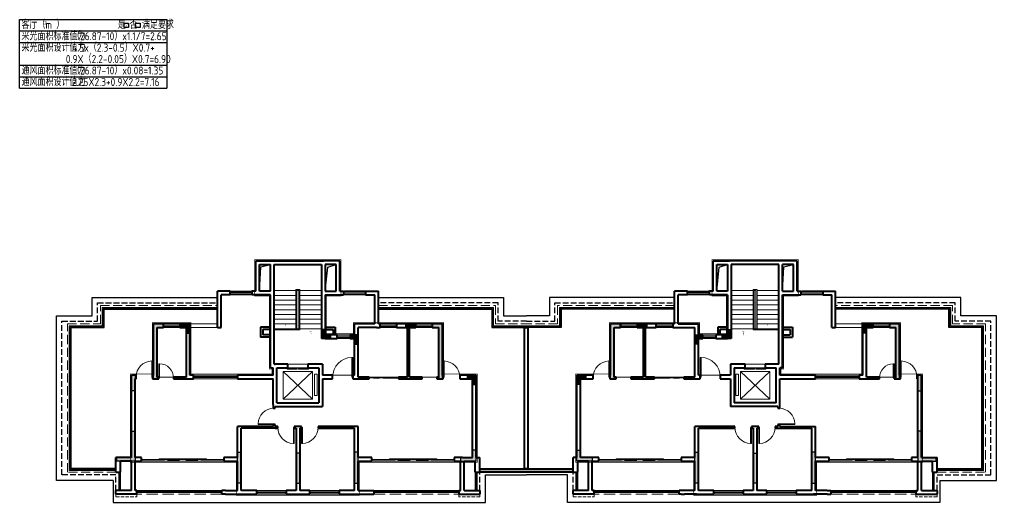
# Model space of a CAD drawing. Extents: x -518115 to 790560, y -210384 to 1628073.
# Drawn here: x 437349 to 458718, y 268045 to 278597 of the extents above; entities that cross this region are included whole.
import ezdxf

# ---------------------------------------------------------------- set-up
doc = ezdxf.new("R2010")
doc.units = 0
doc.header["$LTSCALE"] = 1000
doc.header["$MEASUREMENT"] = 0
doc.linetypes.add('#P_--_20B1_001_t3$0$DASH', pattern=[0.35, 0.25, -0.1])
doc.linetypes.add('DASH', pattern=[0.35, 0.25, -0.1])
for name, color, linetype in [('3-栏杆1', 135, 'Continuous'), ('AD-INDX', 43, 'Continuous'), ('COLU', 7, 'Continuous'), ('DIM_SYMB', 3, 'Continuous'), ('PUB_TEXT', 4, 'Continuous'), ('ROOF', 183, 'Continuous'), ('S-砼墙填充', 251, 'Continuous'), ('看线', 251, 'Continuous'), ('铝合金', 144, 'Continuous')]:
    doc.layers.add(name, color=color, linetype=linetype)
for name, color, linetype, lineweight in [('3.5方案汇报，与郭总、侯月琴确定户型_t8$0$STAIR', 2, 'Continuous', 18), ('STAIR', 2, 'Continuous', 18), ('WALL', 9, 'Continuous', 40), ('WINDOW', 144, 'Continuous', 15), ('平面-栏杆', 135, 'Continuous', 15), ('平面-看线', 45, 'Continuous', 15)]:
    doc.layers.add(name, color=color, linetype=linetype, lineweight=lineweight)
doc.layers.add('不打印-标记', color=10, linetype='Continuous', lineweight=9, plot=False)
doc.styles.add('_TCH_DIM', font='SIMPLEX.shx', dxfattribs={"width": 0.7, "bigfont": 'GBCBIG.shx'})
doc.styles.get("Standard").update_dxf_attribs({"font": 'gbenor.shx', "bigfont": 'gbcbig.shx'})

# ---------------------------------------------------------------- blocks, each defined once
blk = doc.blocks.new('GDGDGRD')
at = {"layer": 'S-砼墙填充'}
h = blk.add_hatch(color=256, dxfattribs=at)
h.dxf.hatch_style = 1
h.paths.add_polyline_path([(425767, 295815), (425767, 295615), (425417, 295615), (425417, 292815), (425217, 292815), (425217, 295815)])
h = blk.add_hatch(color=256, dxfattribs=at)
h.dxf.hatch_style = 1
h.paths.add_polyline_path([(426667, 295815), (426667, 295615), (427017, 295615), (427017, 295315), (427217, 295315), (427217, 295815)])
h = blk.add_hatch(color=256, dxfattribs=at)
h.dxf.hatch_style = 1
h.paths.add_polyline_path([(434917, 295016), (434917, 295216), (434617, 295216), (434617, 295516), (434417, 295516), (434417, 295016)])
h = blk.add_hatch(color=256, dxfattribs=at)
h.dxf.hatch_style = 1
h.paths.add_polyline_path([(439017, 295815), (439097, 295815), (439566, 295815), (439566, 295615), (439017, 295615)])
h = blk.add_hatch(color=256, dxfattribs=at)
h.dxf.hatch_style = 1
h.paths.add_polyline_path([(440467, 295815), (440467, 295615), (440817, 295615), (440817, 292815), (441017, 292815), (441017, 295815)])
h = blk.add_hatch(color=256, dxfattribs=at)
h.dxf.hatch_style = 1
h.paths.add_polyline_path([(435967, 295216), (435967, 295016), (436217, 295016), (436217, 294716), (436417, 294716), (436417, 295216)])
h = blk.add_hatch(color=256, dxfattribs=at)
h.dxf.hatch_style = 1
h.paths.add_polyline_path([(424217, 293015), (424217, 292815), (424217, 292165), (424017, 292165), (424017, 293015)])
h = blk.add_hatch(color=256, dxfattribs=at)
h.dxf.hatch_style = 1
h.paths.add_polyline_path([(442367, 293015), (442367, 292815), (442667, 292815), (442667, 292515), (442867, 292515), (442867, 293015)])
h = blk.add_hatch(color=256, dxfattribs=at)
h.dxf.hatch_style = 1
h.paths.add_polyline_path([(423217, 288315), (423217, 288515), (424017, 288515), (424017, 289965), (424217, 289965), (424217, 288315)])
h = blk.add_hatch(color=256, dxfattribs=at)
h.dxf.hatch_style = 1
h.paths.add_polyline_path([(429817, 288315), (429817, 288565), (429817, 288765), (429817, 288515), (429817, 288815), (430017, 288815), (430017, 287115), (429817, 287115)])
h = blk.add_hatch(color=256, dxfattribs=at)
h.dxf.hatch_style = 1
h.paths.add_polyline_path([(433017, 287315), (433017, 287115), (433217, 287115), (433217, 288765), (433017, 288765), (433017, 288765), (433017, 287115)])
h = blk.add_hatch(color=256, dxfattribs=at)
h.dxf.hatch_style = 1
h.paths.add_polyline_path([(436417, 288315), (436417, 288565), (436417, 288765), (436417, 288515), (436417, 288815), (436217, 288815), (436217, 287115), (436417, 287115)])
h = blk.add_hatch(color=256, dxfattribs=at)
h.dxf.hatch_style = 1
h.paths.add_polyline_path([(442867, 288915), (442667, 288915), (442667, 288515), (442017, 288515), (442017, 288315), (442867, 288315)])
at = {"layer": 'COLU', "color": 6}
for points in [[(425767, 295815), (425767, 295615), (425417, 295615), (425417, 292815), (425217, 292815), (425217, 295815)], [(426667, 295815), (426667, 295615), (427017, 295615), (427017, 295315), (427217, 295315), (427217, 295815)], [(434917, 295016), (434917, 295216), (434617, 295216), (434617, 295516), (434417, 295516), (434417, 295016)], [(439017, 295815), (439097, 295815), (439097, 295815), (439566, 295815), (439566, 295615), (439017, 295615)], [(440467, 295815), (440467, 295615), (440817, 295615), (440817, 292815), (441017, 292815), (441017, 295815)], [(435967, 295216), (435967, 295016), (436217, 295016), (436217, 294716), (436417, 294716), (436417, 295216)], [(424217, 293015), (424217, 292815), (424217, 292815), (424217, 292165), (424017, 292165), (424017, 293015)], [(442367, 293015), (442367, 292815), (442667, 292815), (442667, 292515), (442867, 292515), (442867, 293015)], [(423217, 288315), (423217, 288515), (424017, 288515), (424017, 289965), (424217, 289965), (424217, 288315)], [(429817, 288315), (429817, 288565), (429817, 288765), (429817, 288515), (429817, 288815), (430017, 288815), (430017, 287115), (429817, 287115), (429817, 288315)], [(433017, 287315), (433017, 287115), (433217, 287115), (433217, 288765), (433017, 288765), (433017, 288765), (433017, 288765), (433017, 287115)], [(436417, 288315), (436417, 288565), (436417, 288765), (436417, 288515), (436417, 288815), (436217, 288815), (436217, 287115), (436417, 287115), (436417, 288315)], [(442867, 288915), (442667, 288915), (442667, 288515), (442017, 288515), (442017, 288315), (442867, 288315)]]:
    blk.add_lwpolyline(points, close=True, dxfattribs=at)
blk = doc.blocks.new('A$C7E721B09')
at = {"color": 5, "linetype": 'DASH', "ltscale": 0.4, "const_width": 15}
for points in [[(1855, 25), (1855, -1095), (1375, -1095), (1375, -3025), (3695, -3025), (3695, -3745), (6385, -3745), (6385, -3025), (8965, -3025), (8965, -1095), (8225, -1095), (8225, 25), (6255, 25), (6255, -215), (5665, -215), (5665, 615), (5985, 615), (5985, 1405), (4095, 1405), (4095, 615), (4415, 615), (4415, -985), (4475, -985), (4475, -1095), (2705, -1095), (2705, 25)], [(18225, 25), (18225, -1095), (18705, -1095), (18705, -3025), (16385, -3025), (16385, -3745), (13695, -3745), (13695, -3025), (11115, -3025), (11115, -1095), (11855, -1095), (11855, 25), (13825, 25), (13825, -215), (14415, -215), (14415, 615), (14095, 615), (14095, 1405), (15985, 1405), (15985, 615), (15665, 615), (15665, -985), (15605, -985), (15605, -1095), (17375, -1095), (17375, 25)]]:
    blk.add_lwpolyline(points, close=True, dxfattribs=at)
at = {"layer": '3-栏杆1', "color": 5}
for p, q in [((3568, 660), (3560, 667)), ((3560, 667), (3568, 660)), ((3568, 648), (3560, 640)), ((3560, 640), (3568, 648)), ((3568, 660), (4032, 660)), ((3568, 660), (3568, 648)), ((4032, 648), (3568, 648)), ((4032, 660), (4040, 667)), ((4040, 667), (4032, 660)), ((4032, 660), (4032, 648)), ((4040, 640), (4032, 648)), ((6048, 660), (6040, 667)), ((6040, 667), (6048, 660)), ((6048, 648), (6040, 640)), ((6040, 640), (6048, 648)), ((6048, 660), (6512, 660)), ((6048, 660), (6048, 648)), ((6512, 648), (6048, 648)), ((6512, 660), (6520, 667)), ((6520, 667), (6512, 660)), ((6512, 660), (6512, 648)), ((6520, 640), (6512, 648)), ((13568, 660), (13560, 667)), ((13560, 667), (13568, 660)), ((13568, 648), (13560, 640)), ((13560, 640), (13568, 648)), ((13568, 660), (14032, 660)), ((13568, 660), (13568, 648)), ((14032, 648), (13568, 648)), ((14032, 660), (14040, 667)), ((14040, 667), (14032, 660)), ((14032, 660), (14032, 648)), ((14040, 640), (14032, 648)), ((16048, 660), (16040, 667)), ((16040, 667), (16048, 660)), ((16048, 648), (16040, 640)), ((16040, 640), (16048, 648)), ((16048, 660), (16512, 660)), ((16048, 660), (16048, 648)), ((16512, 648), (16048, 648)), ((16512, 660), (16520, 667)), ((16520, 667), (16512, 660)), ((16512, 660), (16512, 648)), ((16520, 640), (16512, 648)), ((9028, -3167), (9020, -3160)), ((9020, -3160), (9028, -3167)), ((9028, -3179), (9020, -3187)), ((9020, -3187), (9028, -3179)), ((9028, -3167), (11052, -3167)), ((9028, -3167), (9028, -3179)), ((11052, -3179), (9028, -3179)), ((11052, -3167), (11060, -3160)), ((11060, -3160), (11052, -3167)), ((11052, -3167), (11052, -3179)), ((11060, -3187), (11052, -3179))]:
    blk.add_line(p, q, dxfattribs=at)
at = {"layer": '3.5方案汇报，与郭总、侯月琴确定户型_t8$0$STAIR'}
for p, q in [((5360, -1040), (4720, -1640)), ((4720, -1040), (5360, -1640)), ((14720, -1040), (15360, -1640)), ((15360, -1040), (14720, -1640))]:
    blk.add_line(p, q, dxfattribs=at)
for points in [[(4720, -1640), (4720, -1040), (5360, -1040), (5360, -1640)], [(15360, -1640), (15360, -1040), (14720, -1040), (14720, -1640)], [(5400, -1560), (5400, -1100), (5460, -1100), (5460, -1560)], [(14680, -1560), (14680, -1100), (14620, -1100), (14620, -1560)]]:
    blk.add_lwpolyline(points, close=True, dxfattribs=at)
at = {"layer": 'DIM_SYMB'}
for points in [[(5310, -156, 0, 0, 0), (5310, 1014, 0, 0, 0), (4770, 1014, 0, 0, 0), (4770, -52, 0, 16, 0), (4770, 8, 0, 0, 0)], [(14770, -156, 0, 0, 0), (14770, 1014, 0, 0, 0), (15310, 1014, 0, 0, 0), (15310, -52, 0, 16, 0), (15310, 8, 0, 0, 0)]]:
    blk.add_lwpolyline(points, format="xyseb", dxfattribs=at)
at = {"layer": 'ROOF', "ltscale": 0.8}
for points in [[(1000, -3420), (-240, -3420), (-240, 180), (540, 180), (540, 580), (3280, 580)], [(6800, 580), (9540, 580), (9540, 180), (10040, 180)], [(13280, 580), (10540, 580), (10540, 180), (10040, 180)], [(19080, -3420), (20320, -3420), (20320, 180), (19540, 180), (19540, 580), (16800, 580)], [(1060, -3160), (80, -3160), (80, -80), (800, -80), (800, 320), (3280, 320)], [(6800, 320), (9280, 320), (9280, -80), (10040, -80)], [(13280, 320), (10800, 320), (10800, -80), (10040, -80)], [(19020, -3160), (20000, -3160), (20000, -80), (19280, -80), (19280, 320), (16800, 320)]]:
    blk.add_lwpolyline(points, dxfattribs=at)
at = {"layer": 'STAIR'}
for p, q in [((5560, 1300), (4520, 1300)), ((4520, 1300), (4520, 728)), ((5560, 728), (5560, 1300)), ((15560, 1300), (14520, 1300)), ((14520, 1300), (14520, 728)), ((15560, 728), (15560, 1300)), ((4520, -104), (4520, 728)), ((4520, 728), (4996, 728)), ((4520, 728), (4996, 728)), ((4996, -104), (4996, 752)), ((4996, 752), (5084, 752)), ((5020, -104), (5020, 728)), ((5020, -104), (5020, 728)), ((5020, 728), (5060, 728)), ((5020, 728), (5060, 728)), ((5060, 728), (5060, -104)), ((5060, 728), (5060, -104)), ((5084, 752), (5084, -128)), ((5560, 728), (5084, 728)), ((5084, 728), (5560, 728)), ((5560, 728), (5560, -104)), ((14520, 728), (14520, -104)), ((14996, 728), (14520, 728)), ((14520, 728), (14996, 728)), ((15084, 752), (14996, 752)), ((14996, 752), (14996, -128)), ((15020, 728), (15020, -104)), ((15060, 728), (15020, 728)), ((15020, 728), (15020, -104)), ((15020, 728), (15060, 728)), ((15060, -104), (15060, 728)), ((15060, -104), (15060, 728)), ((15084, -104), (15084, 752)), ((15084, 728), (15560, 728)), ((15084, 728), (15560, 728)), ((15560, -104), (15560, 728)), ((4520, 624), (4996, 624)), ((4520, 520), (4996, 520)), ((5560, 624), (5084, 624)), ((5560, 520), (5084, 520)), ((14996, 624), (14520, 624)), ((14996, 520), (14520, 520)), ((15084, 624), (15560, 624)), ((15084, 520), (15560, 520)), ((4520, 416), (4996, 416)), ((4520, 312), (4996, 312)), ((5560, 416), (5084, 416)), ((5560, 312), (5084, 312)), ((14996, 416), (14520, 416)), ((14996, 312), (14520, 312)), ((15084, 416), (15560, 416)), ((15084, 312), (15560, 312)), ((4520, 208), (4996, 208)), ((4520, 104), (4996, 104)), ((4520, 0), (4996, 0)), ((5560, 208), (5084, 208)), ((5560, 104), (5084, 104)), ((5560, 0), (5084, 0)), ((14996, 208), (14520, 208)), ((14996, 104), (14520, 104)), ((14996, 0), (14520, 0)), ((15084, 208), (15560, 208)), ((15084, 104), (15560, 104)), ((15084, 0), (15560, 0)), ((4520, -104), (4996, -104)), ((5060, -104), (4520, -104)), ((4520, -128), (4520, -104)), ((5084, -128), (4520, -128)), ((4996, -104), (5020, -104)), ((4996, -104), (5020, -104)), ((5020, -104), (5060, -104)), ((5560, -104), (5084, -104)), ((14996, -104), (14520, -104)), ((14996, -128), (15560, -128)), ((15020, -104), (15560, -104)), ((15060, -104), (15020, -104)), ((15060, -104), (15084, -104)), ((15060, -104), (15084, -104)), ((15084, -104), (15560, -104)), ((15560, -104), (15560, -128))]:
    blk.add_line(p, q, dxfattribs=at)
at = {"layer": 'WALL', "color": 7}
for p, q in [((4120, 720), (4120, 1380)), ((4120, 1380), (4480, 1380)), ((4200, 720), (4200, 1300)), ((4200, 1300), (4440, 1300)), ((4440, 720), (4440, 1300)), ((4480, 1380), (5600, 1380)), ((4520, 680), (4520, 1300)), ((4520, 1300), (5560, 1300)), ((5560, 1300), (5560, 680)), ((5960, 1380), (5600, 1380)), ((5640, 1300), (5640, 720)), ((5880, 1300), (5640, 1300)), ((5880, 720), (5880, 1300)), ((5960, 720), (5960, 1380)), ((14120, 720), (14120, 1380)), ((14120, 1380), (14480, 1380)), ((14200, 720), (14200, 1300)), ((14200, 1300), (14440, 1300)), ((14440, 1300), (14440, 720)), ((15600, 1380), (14480, 1380)), ((14520, 1300), (14520, 680)), ((15560, 1300), (14520, 1300)), ((15560, 680), (15560, 1300)), ((15960, 1380), (15600, 1380)), ((15640, 720), (15640, 1300)), ((15880, 1300), (15640, 1300)), ((15880, 720), (15880, 1300)), ((15960, 720), (15960, 1380)), ((3560, 720), (3280, 720)), ((3280, -80), (3280, 720)), ((3560, 640), (3560, 720)), ((4120, 720), (4040, 720)), ((4040, 640), (4040, 720)), ((4440, 720), (4200, 720)), ((4520, -880), (4520, 680)), ((5560, 680), (5560, -280)), ((5640, 720), (5880, 720)), ((5960, 720), (6040, 720)), ((6040, 720), (6040, 640)), ((6520, 720), (6800, 720)), ((6520, 720), (6520, 640)), ((6800, 0), (6800, 720)), ((13560, 720), (13280, 720)), ((13280, 0), (13280, 720)), ((13560, 640), (13560, 720)), ((14120, 720), (14040, 720)), ((14040, 640), (14040, 720)), ((14440, 720), (14200, 720)), ((14520, 680), (14520, -280)), ((15560, -880), (15560, 680)), ((15640, 720), (15880, 720)), ((15960, 720), (16040, 720)), ((16040, 720), (16040, 640)), ((16520, 720), (16800, 720)), ((16520, 720), (16520, 640)), ((16800, -80), (16800, 720)), ((3560, 640), (3360, 640)), ((3360, -80), (3360, 640)), ((4160, 640), (4040, 640)), ((4440, 640), (4160, 640)), ((4440, -960), (4440, 640)), ((5640, 640), (5640, -240)), ((5640, 640), (5920, 640)), ((5920, 640), (6040, 640)), ((6520, 640), (6720, 640)), ((6720, 0), (6720, 640)), ((13560, 640), (13360, 640)), ((13360, 0), (13360, 640)), ((14160, 640), (14040, 640)), ((14440, 640), (14160, 640)), ((14440, 640), (14440, -240)), ((15640, -960), (15640, 640)), ((15640, 640), (15920, 640)), ((15920, 640), (16040, 640)), ((16520, 640), (16720, 640)), ((16720, -80), (16720, 640)), ((6720, 0), (6280, 0)), ((6280, -240), (6280, 0)), ((13360, 0), (13800, 0)), ((13800, -240), (13800, 0)), ((1880, -1120), (1880, 0)), ((2100, 0), (1880, 0)), ((1960, -1160), (1960, -80)), ((1960, -80), (2100, -80)), ((2100, -80), (2100, 0)), ((2680, 0), (2460, 0)), ((2460, 0), (2460, -80)), ((2460, -80), (2600, -80)), ((2600, -1160), (2600, -80)), ((2680, -1120), (2680, 0)), ((3280, -80), (3360, -80)), ((4440, -72), (4224, -72)), ((4224, -72), (4224, -288)), ((4440, -120), (4272, -120)), ((4272, -120), (4272, -240)), ((4440, -120), (4440, -72)), ((5640, -72), (5856, -72)), ((5640, -72), (5640, -120)), ((5640, -120), (5808, -120)), ((5808, -120), (5808, -240)), ((5856, -72), (5856, -240)), ((6760, -80), (6360, -80)), ((6360, -280), (6360, -80)), ((6760, -80), (6840, -80)), ((6840, 0), (6800, 0)), ((6840, -80), (6840, 0)), ((7440, 0), (7200, 0)), ((7200, 0), (7200, -80)), ((7200, -80), (7440, -80)), ((7620, 0), (7440, 0)), ((7440, -1160), (7440, -80)), ((7480, -80), (7620, -80)), ((7480, -1160), (7480, -80)), ((7620, -80), (7620, 0)), ((8200, 0), (7980, 0)), ((7980, 0), (7980, -80)), ((7980, -80), (8120, -80)), ((8120, -1160), (8120, -80)), ((8200, -1120), (8200, 0)), ((10000, -3160), (10000, -80)), ((10000, -80), (10080, -80)), ((10080, -3160), (10080, -80)), ((11880, -1120), (11880, 0)), ((12100, 0), (11880, 0)), ((11960, -1160), (11960, -80)), ((11960, -80), (12100, -80)), ((12100, -80), (12100, 0)), ((12640, 0), (12460, 0)), ((12460, 0), (12460, -80)), ((12460, -80), (12600, -80)), ((12600, -1160), (12600, -80)), ((12880, 0), (12640, 0)), ((12640, -80), (12880, -80)), ((12640, -1160), (12640, -80)), ((12880, -80), (12880, 0)), ((13280, 0), (13240, 0)), ((13240, 0), (13240, -80)), ((13240, -80), (13320, -80)), ((13320, -80), (13720, -80)), ((13720, -280), (13720, -80)), ((14440, -72), (14224, -72)), ((14224, -72), (14224, -240)), ((14440, -120), (14272, -120)), ((14272, -120), (14272, -240)), ((14440, -120), (14440, -72)), ((15640, -72), (15856, -72)), ((15640, -72), (15640, -120)), ((15640, -120), (15808, -120)), ((15808, -120), (15808, -240)), ((15856, -72), (15856, -288)), ((16720, -80), (16800, -80)), ((17620, 0), (17400, 0)), ((17400, -1120), (17400, 0)), ((17480, -80), (17620, -80)), ((17480, -1160), (17480, -80)), ((17620, -80), (17620, 0)), ((18200, 0), (17980, 0)), ((17980, 0), (17980, -80)), ((17980, -80), (18120, -80)), ((18120, -1160), (18120, -80)), ((18200, -1120), (18200, 0)), ((4440, -288), (4224, -288)), ((4440, -240), (4272, -240)), ((4440, -288), (4440, -240)), ((5560, -280), (5560, -320)), ((5640, -320), (5560, -320)), ((5900, -240), (5640, -240)), ((5640, -320), (5640, -320)), ((5640, -320), (5900, -320)), ((5856, -240), (5808, -240)), ((5900, -320), (5900, -240)), ((6280, -240), (6180, -240)), ((6180, -240), (6180, -320)), ((6180, -320), (6280, -320)), ((6280, -1120), (6280, -320)), ((6360, -1160), (6360, -280)), ((13720, -1160), (13720, -280)), ((13900, -240), (13800, -240)), ((13800, -320), (13900, -320)), ((13800, -1120), (13800, -320)), ((13900, -320), (13900, -240)), ((14440, -240), (14180, -240)), ((14180, -240), (14180, -320)), ((14180, -320), (14440, -320)), ((14272, -240), (14224, -240)), ((14440, -320), (14440, -320)), ((14520, -320), (14440, -320)), ((14520, -280), (14520, -320)), ((15640, -240), (15808, -240)), ((15640, -240), (15640, -288)), ((15640, -288), (15856, -288)), ((4440, -960), (4500, -960)), ((4500, -1120), (4500, -960)), ((4520, -880), (4540, -880)), ((4820, -880), (4540, -880)), ((4580, -1160), (4580, -960)), ((4580, -960), (4820, -960)), ((4820, -960), (4820, -880)), ((5580, -880), (5260, -880)), ((5260, -880), (5260, -960)), ((5260, -960), (5500, -960)), ((5500, -960), (5500, -1160)), ((5580, -880), (5580, -1120)), ((14820, -880), (14500, -880)), ((14500, -880), (14500, -1120)), ((14580, -960), (14820, -960)), ((14580, -960), (14580, -1160)), ((14820, -960), (14820, -880)), ((15540, -880), (15260, -880)), ((15260, -880), (15260, -960)), ((15260, -960), (15500, -960)), ((15500, -1160), (15500, -960)), ((15560, -880), (15540, -880)), ((15580, -1120), (15580, -960)), ((15640, -960), (15580, -960)), ((1400, -2920), (1400, -1120)), ((1500, -1120), (1400, -1120)), ((1480, -2920), (1480, -1200)), ((1480, -1200), (1500, -1200)), ((1500, -1200), (1500, -1120)), ((1880, -1120), (1860, -1120)), ((1860, -1120), (1860, -1200)), ((1860, -1200), (1920, -1200)), ((1920, -1200), (2000, -1200)), ((2000, -1160), (1960, -1160)), ((2000, -1200), (2000, -1160)), ((2600, -1160), (2320, -1160)), ((2320, -1160), (2320, -1200)), ((2320, -1200), (2640, -1200)), ((2640, -1200), (2760, -1200)), ((2760, -1120), (2680, -1120)), ((2760, -1200), (2760, -1120)), ((4500, -1120), (3720, -1120)), ((3720, -1120), (3720, -1200)), ((3720, -1200), (4500, -1200)), ((4500, -1760), (4500, -1200)), ((4580, -1720), (4580, -1160)), ((5500, -1160), (5500, -1720)), ((5800, -1120), (5580, -1120)), ((5580, -1200), (5580, -1800)), ((5580, -1200), (5800, -1200)), ((5800, -1200), (5800, -1120)), ((6280, -1120), (6240, -1120)), ((6240, -1120), (6240, -1200)), ((6240, -1200), (6320, -1200)), ((6320, -1200), (6600, -1200)), ((6600, -1160), (6360, -1160)), ((6600, -1200), (6600, -1160)), ((7440, -1160), (7240, -1160)), ((7240, -1160), (7240, -1200)), ((7240, -1200), (7440, -1200)), ((7440, -1200), (7760, -1200)), ((7760, -1160), (7480, -1160)), ((7760, -1200), (7760, -1160)), ((8120, -1160), (8080, -1160)), ((8080, -1160), (8080, -1200)), ((8080, -1200), (8160, -1200)), ((8160, -1200), (8220, -1200)), ((8220, -1120), (8200, -1120)), ((8220, -1200), (8220, -1120)), ((8940, -1120), (8580, -1120)), ((8580, -1120), (8580, -1200)), ((8580, -1200), (8860, -1200)), ((8860, -2920), (8860, -1200)), ((8940, -2920), (8940, -1120)), ((11500, -1120), (11140, -1120)), ((11140, -2920), (11140, -1120)), ((11220, -1200), (11500, -1200)), ((11220, -2920), (11220, -1200)), ((11500, -1200), (11500, -1120)), ((11880, -1120), (11860, -1120)), ((11860, -1120), (11860, -1200)), ((11860, -1200), (11920, -1200)), ((11920, -1200), (12000, -1200)), ((12000, -1160), (11960, -1160)), ((12000, -1200), (12000, -1160)), ((12600, -1160), (12320, -1160)), ((12320, -1160), (12320, -1200)), ((12320, -1200), (12640, -1200)), ((12840, -1160), (12640, -1160)), ((12640, -1200), (12840, -1200)), ((12840, -1200), (12840, -1160)), ((13720, -1160), (13480, -1160)), ((13480, -1160), (13480, -1200)), ((13480, -1200), (13760, -1200)), ((13760, -1200), (13840, -1200)), ((13840, -1120), (13800, -1120)), ((13840, -1200), (13840, -1120)), ((14500, -1120), (14280, -1120)), ((14280, -1120), (14280, -1200)), ((14280, -1200), (14500, -1200)), ((14500, -1200), (14500, -1800)), ((14580, -1160), (14580, -1720)), ((15500, -1720), (15500, -1160)), ((16360, -1120), (15580, -1120)), ((15580, -1200), (16360, -1200)), ((15580, -1760), (15580, -1200)), ((16360, -1200), (16360, -1120)), ((17400, -1120), (17320, -1120)), ((17320, -1120), (17320, -1200)), ((17320, -1200), (17440, -1200)), ((17440, -1200), (17760, -1200)), ((17760, -1160), (17480, -1160)), ((17760, -1200), (17760, -1160)), ((18120, -1160), (18080, -1160)), ((18080, -1160), (18080, -1200)), ((18080, -1200), (18160, -1200)), ((18160, -1200), (18220, -1200)), ((18220, -1120), (18200, -1120)), ((18220, -1200), (18220, -1120)), ((18680, -1120), (18580, -1120)), ((18580, -1120), (18580, -1200)), ((18580, -1200), (18600, -1200)), ((18600, -2920), (18600, -1200)), ((18680, -2920), (18680, -1120)), ((4500, -1760), (4500, -1840)), ((4500, -1840), (4540, -1840)), ((4540, -1840), (4540, -1800)), ((4540, -1800), (5580, -1800)), ((4580, -1720), (5500, -1720)), ((15540, -1800), (14500, -1800)), ((15500, -1720), (14580, -1720)), ((15540, -1800), (15540, -1840)), ((15540, -1840), (15580, -1840)), ((15580, -1840), (15580, -1760)), ((4500, -2240), (3720, -2240)), ((3720, -2920), (3720, -2240)), ((4540, -2280), (3800, -2280)), ((3800, -2960), (3800, -2280)), ((4540, -2200), (4500, -2200)), ((4500, -2200), (4500, -2240)), ((4540, -2240), (4540, -2200)), ((4600, -2240), (4540, -2240)), ((4540, -2280), (4600, -2280)), ((4600, -2280), (4600, -2240)), ((5040, -2240), (4960, -2240)), ((4960, -2240), (4960, -2280)), ((4960, -2280), (5000, -2280)), ((5000, -2280), (5000, -3640)), ((5120, -2240), (5040, -2240)), ((5080, -2280), (5080, -3640)), ((5080, -2280), (5120, -2280)), ((5120, -2280), (5120, -2240)), ((6360, -2240), (5480, -2240)), ((5480, -2240), (5480, -2280)), ((5480, -2280), (6280, -2280)), ((6280, -2960), (6280, -2280)), ((6360, -2920), (6360, -2240)), ((14600, -2240), (13720, -2240)), ((13720, -2920), (13720, -2240)), ((13800, -2280), (14600, -2280)), ((13800, -2960), (13800, -2280)), ((14600, -2280), (14600, -2240)), ((15040, -2240), (14960, -2240)), ((14960, -2240), (14960, -2280)), ((14960, -2280), (15000, -2280)), ((15000, -2280), (15000, -3640)), ((15120, -2240), (15040, -2240)), ((15080, -2280), (15120, -2280)), ((15080, -2280), (15080, -3640)), ((15120, -2280), (15120, -2240)), ((15540, -2240), (15480, -2240)), ((15480, -2240), (15480, -2280)), ((15480, -2280), (15540, -2280)), ((15580, -2200), (15540, -2200)), ((15540, -2200), (15540, -2240)), ((15540, -2280), (16280, -2280)), ((15580, -2240), (15580, -2200)), ((15580, -2240), (16360, -2240)), ((16280, -2960), (16280, -2280)), ((16360, -2920), (16360, -2240)), ((1060, -3240), (1060, -2920)), ((1400, -2920), (1060, -2920)), ((1620, -2920), (1480, -2920)), ((1620, -3000), (1620, -2920)), ((3720, -2920), (3420, -2920)), ((3420, -2920), (3420, -3000)), ((3800, -3640), (3800, -2960)), ((6280, -3640), (6280, -2960)), ((6660, -2920), (6360, -2920)), ((6660, -3000), (6660, -2920)), ((8640, -2920), (8460, -2920)), ((8460, -2920), (8460, -3000)), ((8640, -2920), (8860, -2920)), ((8940, -2920), (9020, -2920)), ((9020, -3240), (9020, -2920)), ((11060, -3240), (11060, -2920)), ((11140, -2920), (11060, -2920)), ((11440, -2920), (11220, -2920)), ((11620, -2920), (11440, -2920)), ((11620, -3000), (11620, -2920)), ((13720, -2920), (13420, -2920)), ((13420, -2920), (13420, -3000)), ((13800, -3640), (13800, -2960)), ((16280, -3640), (16280, -2960)), ((16660, -2920), (16360, -2920)), ((16660, -3000), (16660, -2920)), ((18600, -2920), (18460, -2920)), ((18460, -2920), (18460, -3000)), ((18680, -2920), (19020, -2920)), ((19020, -3240), (19020, -2920)), ((1160, -3240), (1160, -3000)), ((1400, -3000), (1160, -3000)), ((1400, -3640), (1400, -3000)), ((1480, -3640), (1480, -3000)), ((1480, -3000), (1620, -3000)), ((3420, -3000), (3720, -3000)), ((3720, -3640), (3720, -3000)), ((6360, -3640), (6360, -3000)), ((6360, -3000), (6660, -3000)), ((8460, -3000), (8600, -3000)), ((8600, -3640), (8600, -3000)), ((8680, -3640), (8680, -3000)), ((8680, -3000), (8900, -3000)), ((8900, -3000), (8920, -3000)), ((8920, -3240), (8920, -3000)), ((10000, -3160), (10080, -3160)), ((11160, -3240), (11160, -3000)), ((11180, -3000), (11160, -3000)), ((11400, -3000), (11180, -3000)), ((11400, -3640), (11400, -3000)), ((11480, -3640), (11480, -3000)), ((11480, -3000), (11620, -3000)), ((13420, -3000), (13720, -3000)), ((13720, -3640), (13720, -3000)), ((16360, -3640), (16360, -3000)), ((16360, -3000), (16660, -3000)), ((18460, -3000), (18600, -3000)), ((18600, -3640), (18600, -3000)), ((18680, -3640), (18680, -3000)), ((18680, -3000), (18920, -3000)), ((18920, -3240), (18920, -3000)), ((1060, -3240), (1160, -3240)), ((8920, -3240), (9020, -3240)), ((11060, -3240), (11160, -3240)), ((18920, -3240), (19020, -3240)), ((1400, -3640), (1060, -3640)), ((1060, -3720), (1060, -3640)), ((1440, -3720), (1060, -3720)), ((1520, -3720), (1440, -3720)), ((1520, -3640), (1480, -3640)), ((1520, -3720), (1520, -3640)), ((3460, -3640), (3380, -3640)), ((3380, -3720), (3380, -3640)), ((3460, -3720), (3380, -3720)), ((3460, -3640), (3720, -3640)), ((3460, -3720), (3760, -3720)), ((3760, -3720), (4140, -3720)), ((4140, -3640), (3800, -3640)), ((4140, -3720), (4140, -3640)), ((5000, -3640), (4780, -3640)), ((4780, -3640), (4780, -3720)), ((4780, -3720), (5040, -3720)), ((5040, -3720), (5300, -3720)), ((5300, -3640), (5080, -3640)), ((5300, -3720), (5300, -3640)), ((6280, -3640), (5940, -3640)), ((5940, -3640), (5940, -3720)), ((5940, -3720), (6320, -3720)), ((6320, -3720), (6580, -3720)), ((6360, -3640), (6620, -3640)), ((6580, -3720), (6580, -3720)), ((6580, -3720), (6660, -3720)), ((6620, -3640), (6700, -3640)), ((6660, -3720), (6700, -3720)), ((6660, -3720), (6660, -3720)), ((6700, -3640), (6700, -3720)), ((8560, -3640), (8600, -3640)), ((8560, -3640), (8560, -3720)), ((8560, -3720), (8640, -3720)), ((8640, -3720), (9020, -3720)), ((8680, -3640), (9020, -3640)), ((9020, -3640), (9020, -3720)), ((11400, -3640), (11060, -3640)), ((11060, -3720), (11060, -3640)), ((11440, -3720), (11060, -3720)), ((11520, -3720), (11440, -3720)), ((11520, -3640), (11480, -3640)), ((11520, -3720), (11520, -3640)), ((13460, -3640), (13380, -3640)), ((13380, -3720), (13380, -3640)), ((13420, -3720), (13380, -3720)), ((13420, -3720), (13420, -3720)), ((13420, -3720), (13500, -3720)), ((13720, -3640), (13460, -3640)), ((13760, -3720), (13500, -3720)), ((13500, -3720), (13500, -3720)), ((13760, -3720), (14140, -3720)), ((14140, -3640), (13800, -3640)), ((14140, -3720), (14140, -3640)), ((15000, -3640), (14780, -3640)), ((14780, -3640), (14780, -3720)), ((14780, -3720), (15040, -3720)), ((15040, -3720), (15300, -3720)), ((15300, -3640), (15080, -3640)), ((15300, -3720), (15300, -3640)), ((16280, -3640), (15940, -3640)), ((15940, -3640), (15940, -3720)), ((15940, -3720), (16320, -3720)), ((16620, -3720), (16320, -3720)), ((16620, -3640), (16360, -3640)), ((16620, -3640), (16700, -3640)), ((16620, -3720), (16700, -3720)), ((16700, -3640), (16700, -3720)), ((18560, -3640), (18600, -3640)), ((18560, -3640), (18560, -3720)), ((18560, -3720), (18640, -3720)), ((18640, -3720), (19020, -3720)), ((18680, -3640), (19020, -3640)), ((19020, -3640), (19020, -3720))]:
    blk.add_line(p, q, dxfattribs=at)
at = {"layer": 'WINDOW', "extrusion": (0, 0, -1)}
for p, q in [((2100, 0), (2100, -80)), ((2460, 0), (2100, 0)), ((2100, -27), (2460, -27)), ((2100, -53), (2460, -53)), ((2460, -80), (2100, -80)), ((2460, -80), (2460, 0)), ((6840, -80), (6840, 0)), ((6840, 0), (7200, 0)), ((7200, -27), (6840, -27)), ((7200, -53), (6840, -53)), ((6840, -80), (7200, -80)), ((7200, 0), (7200, -80)), ((7620, -80), (7620, 0)), ((7620, 0), (7980, 0)), ((7980, -27), (7620, -27)), ((7980, -53), (7620, -53)), ((7620, -80), (7980, -80)), ((7980, 0), (7980, -80)), ((12100, 0), (12100, -80)), ((12460, 0), (12100, 0)), ((12100, -27), (12460, -27)), ((12100, -53), (12460, -53)), ((12460, -80), (12100, -80)), ((12460, -80), (12460, 0)), ((12880, 0), (12880, -80)), ((13240, 0), (12880, 0)), ((12880, -27), (13240, -27)), ((12880, -53), (13240, -53)), ((13240, -80), (12880, -80)), ((13240, -80), (13240, 0)), ((17620, -80), (17620, 0)), ((17620, 0), (17980, 0)), ((17980, -27), (17620, -27)), ((17980, -53), (17620, -53)), ((17620, -80), (17980, -80)), ((17980, 0), (17980, -80)), ((5900, -240), (5900, -320)), ((6180, -240), (5900, -240)), ((5900, -267), (6180, -267)), ((5900, -293), (6180, -293)), ((6180, -320), (5900, -320)), ((6180, -320), (6180, -240)), ((13900, -320), (13900, -240)), ((13900, -240), (14180, -240)), ((14180, -267), (13900, -267)), ((14180, -293), (13900, -293)), ((13900, -320), (14180, -320)), ((14180, -240), (14180, -320)), ((6218, -731), (6240, -731)), ((6218, -1160), (6218, -731)), ((6240, -1160), (6240, -731)), ((13862, -731), (13840, -731)), ((13840, -1160), (13840, -731)), ((13862, -1160), (13862, -731)), ((2016, -868), (2000, -868)), ((2000, -1180), (2000, -868)), ((2016, -1180), (2016, -868)), ((18064, -868), (18080, -868)), ((18064, -1180), (18064, -868)), ((18080, -1180), (18080, -868)), ((2000, -1180), (2016, -1180)), ((6240, -1160), (6218, -1160)), ((6600, -1175), (6600, -1180)), ((6932, -1175), (6600, -1175)), ((6600, -1180), (6932, -1180)), ((6696, -1185), (6824, -1185)), ((6772, -1188), (6772, -1185)), ((6824, -1185), (6772, -1188)), ((6905, -1180), (7240, -1180)), ((6905, -1185), (6905, -1180)), ((7240, -1185), (6905, -1185)), ((6932, -1180), (6932, -1175)), ((7016, -1175), (7068, -1172)), ((7144, -1175), (7016, -1175)), ((7068, -1172), (7068, -1175)), ((7240, -1180), (7240, -1185)), ((12840, -1180), (12840, -1185)), ((13175, -1180), (12840, -1180)), ((12840, -1185), (13175, -1185)), ((12936, -1175), (13064, -1175)), ((13012, -1172), (13012, -1175)), ((13064, -1175), (13012, -1172)), ((13148, -1175), (13480, -1175)), ((13148, -1180), (13148, -1175)), ((13480, -1180), (13148, -1180)), ((13175, -1185), (13175, -1180)), ((13256, -1185), (13308, -1188)), ((13384, -1185), (13256, -1185)), ((13308, -1188), (13308, -1185)), ((13480, -1175), (13480, -1180)), ((13840, -1160), (13862, -1160)), ((18080, -1180), (18064, -1180)), ((4169, -2182), (4169, -2200)), ((4520, -2182), (4169, -2182)), ((4520, -2200), (4169, -2200)), ((4520, -2200), (4520, -2182)), ((4960, -2260), (4942, -2260)), ((4942, -2260), (4942, -2611)), ((4960, -2260), (4960, -2611)), ((15120, -2260), (15138, -2260)), ((15120, -2260), (15120, -2611)), ((15138, -2260), (15138, -2611)), ((15560, -2200), (15560, -2182)), ((15560, -2182), (15911, -2182)), ((15560, -2200), (15911, -2200)), ((15911, -2182), (15911, -2200)), ((4942, -2611), (4960, -2611)), ((15138, -2611), (15120, -2611)), ((1160, -3240), (1120, -3240)), ((1120, -3240), (1120, -3640)), ((1133, -3640), (1133, -3240)), ((1147, -3240), (1133, -3266)), ((1147, -3267), (1133, -3293)), ((1147, -3294), (1133, -3320)), ((1147, -3322), (1133, -3347)), ((1147, -3349), (1133, -3374)), ((1147, -3376), (1133, -3402)), ((1147, -3403), (1133, -3429)), ((1147, -3640), (1147, -3240)), ((1160, -3240), (1160, -3640)), ((8920, -3240), (8960, -3240)), ((8920, -3240), (8920, -3640)), ((8933, -3640), (8933, -3240)), ((8933, -3240), (8947, -3266)), ((8933, -3267), (8947, -3293)), ((8933, -3294), (8947, -3320)), ((8933, -3322), (8947, -3347)), ((8933, -3349), (8947, -3374)), ((8933, -3376), (8947, -3402)), ((8933, -3403), (8947, -3429)), ((8947, -3640), (8947, -3240)), ((8960, -3240), (8960, -3640)), ((11160, -3240), (11120, -3240)), ((11120, -3240), (11120, -3640)), ((11133, -3640), (11133, -3240)), ((11147, -3240), (11133, -3266)), ((11147, -3267), (11133, -3293)), ((11147, -3294), (11133, -3320)), ((11147, -3322), (11133, -3347)), ((11147, -3349), (11133, -3374)), ((11147, -3376), (11133, -3402)), ((11147, -3403), (11133, -3429)), ((11147, -3640), (11147, -3240)), ((11160, -3240), (11160, -3640)), ((18920, -3240), (18960, -3240)), ((18920, -3240), (18920, -3640)), ((18933, -3640), (18933, -3240)), ((18933, -3240), (18947, -3266)), ((18933, -3267), (18947, -3293)), ((18933, -3294), (18947, -3320)), ((18933, -3322), (18947, -3347)), ((18933, -3349), (18947, -3374)), ((18933, -3376), (18947, -3402)), ((18933, -3403), (18947, -3429)), ((18947, -3640), (18947, -3240)), ((18960, -3240), (18960, -3640)), ((1147, -3430), (1133, -3456)), ((1147, -3458), (1133, -3483)), ((1147, -3485), (1133, -3510)), ((1147, -3512), (1133, -3538)), ((1147, -3539), (1133, -3565)), ((1147, -3566), (1133, -3592)), ((1147, -3594), (1133, -3619)), ((1147, -3621), (1137, -3640)), ((8933, -3430), (8947, -3456)), ((8933, -3458), (8947, -3483)), ((8933, -3485), (8947, -3510)), ((8933, -3512), (8947, -3538)), ((8933, -3539), (8947, -3565)), ((8933, -3566), (8947, -3592)), ((8933, -3594), (8947, -3619)), ((8933, -3621), (8943, -3640)), ((11147, -3430), (11133, -3456)), ((11147, -3458), (11133, -3483)), ((11147, -3485), (11133, -3510)), ((11147, -3512), (11133, -3538)), ((11147, -3539), (11133, -3565)), ((11147, -3566), (11133, -3592)), ((11147, -3594), (11133, -3619)), ((11147, -3621), (11137, -3640)), ((18933, -3430), (18947, -3456)), ((18933, -3458), (18947, -3483)), ((18933, -3485), (18947, -3510)), ((18933, -3512), (18947, -3538)), ((18933, -3539), (18947, -3565)), ((18933, -3566), (18947, -3592)), ((18933, -3594), (18947, -3619)), ((18933, -3621), (18943, -3640)), ((1120, -3640), (1160, -3640)), ((4140, -3640), (4140, -3720)), ((4780, -3640), (4140, -3640)), ((4140, -3667), (4780, -3667)), ((4140, -3693), (4780, -3693)), ((4780, -3720), (4140, -3720)), ((4780, -3720), (4780, -3640)), ((8960, -3640), (8920, -3640)), ((11120, -3640), (11160, -3640)), ((15300, -3720), (15300, -3640)), ((15300, -3640), (15940, -3640)), ((15940, -3667), (15300, -3667)), ((15940, -3693), (15300, -3693)), ((15300, -3720), (15940, -3720)), ((15940, -3640), (15940, -3720)), ((18960, -3640), (18920, -3640))]:
    blk.add_line(p, q, dxfattribs=at)
at = {"layer": 'WINDOW'}
for p, q in [((2680, 0), (3280, 0)), ((3280, -80), (2680, -80)), ((17400, 0), (16800, 0)), ((16800, -80), (17400, -80)), ((1842, -809), (1860, -809)), ((1842, -1160), (1842, -809)), ((1860, -1160), (1860, -809)), ((8238, -809), (8220, -809)), ((8220, -1160), (8220, -809)), ((8238, -1160), (8238, -809)), ((11842, -809), (11860, -809)), ((11842, -1160), (11842, -809)), ((11860, -1160), (11860, -809)), ((18238, -809), (18220, -809)), ((18220, -1160), (18220, -809)), ((18238, -1160), (18238, -809)), ((4805, -984), (4805, -975)), ((5025, -975), (4805, -975)), ((5025, -984), (4805, -984)), ((4820, -880), (5260, -880)), ((4820, -960), (5260, -960)), ((5260, -960), (4820, -960)), ((5025, -984), (5025, -975)), ((5275, -975), (5055, -975)), ((5055, -984), (5055, -975)), ((5275, -984), (5055, -984)), ((5275, -984), (5275, -975)), ((14805, -975), (15025, -975)), ((14805, -984), (14805, -975)), ((14805, -984), (15025, -984)), ((15260, -880), (14820, -880)), ((15260, -960), (14820, -960)), ((14820, -960), (15260, -960)), ((15025, -984), (15025, -975)), ((15055, -984), (15055, -975)), ((15055, -975), (15275, -975)), ((15055, -984), (15275, -984)), ((15275, -984), (15275, -975)), ((1860, -1160), (1842, -1160)), ((2000, -1160), (2320, -1160)), ((2760, -1200), (2760, -1120)), ((2760, -1120), (3720, -1120)), ((3720, -1147), (2760, -1147)), ((3720, -1173), (2760, -1173)), ((2760, -1200), (3720, -1200)), ((3720, -1120), (3720, -1200)), ((6240, -1120), (5800, -1120)), ((7240, -1160), (6600, -1160)), ((7760, -1160), (7760, -1200)), ((8080, -1160, 320), (7760, -1160, 320)), ((8080, -1200), (8080, -1160)), ((8220, -1160), (8238, -1160)), ((11860, -1160), (11842, -1160)), ((12000, -1160), (12000, -1200)), ((12000, -1160, 320), (12320, -1160, 320)), ((12320, -1200), (12320, -1160)), ((12840, -1160), (13480, -1160)), ((13840, -1120), (14280, -1120)), ((16360, -1120), (16360, -1200)), ((17320, -1120), (16360, -1120)), ((16360, -1147), (17320, -1147)), ((16360, -1173), (17320, -1173)), ((17320, -1200), (16360, -1200)), ((17320, -1200), (17320, -1120)), ((18080, -1160), (17760, -1160)), ((18220, -1160), (18238, -1160)), ((5120, -2260), (5138, -2260)), ((5120, -2260), (5120, -2611)), ((5138, -2260), (5138, -2611)), ((14960, -2260), (14942, -2260)), ((14942, -2260), (14942, -2611)), ((14960, -2260), (14960, -2611)), ((5138, -2611), (5120, -2611)), ((14942, -2611), (14960, -2611)), ((1620, -2960), (1620, -2976)), ((1620, -2971), (1620, -2960)), ((1620, -2960), (2126, -2960)), ((2126, -2971), (1620, -2971)), ((2003, -2960), (2003, -2948)), ((2003, -2948), (2520, -2948)), ((2520, -2960), (2003, -2960)), ((2126, -2960), (2126, -2971)), ((2186, -2975), (2453, -2975)), ((2453, -2975), (2337, -2981)), ((2337, -2981), (2337, -2975)), ((2520, -2948), (2520, -2960)), ((3038, -2948), (2520, -2948)), ((2520, -2960), (3038, -2960)), ((2854, -2975), (2587, -2975)), ((2587, -2975), (2703, -2981)), ((2703, -2981), (2703, -2975)), ((2914, -2960), (2914, -2971)), ((3420, -2960), (2914, -2960)), ((2914, -2971), (3420, -2971)), ((3038, -2960), (3038, -2948)), ((3420, -2971), (3420, -2960)), ((6660, -2971), (6660, -2960)), ((6660, -2960), (7166, -2960)), ((7166, -2971), (6660, -2971)), ((7042, -2960), (7042, -2948)), ((7042, -2948), (7560, -2948)), ((7560, -2960), (7042, -2960)), ((7166, -2960), (7166, -2971)), ((7226, -2975), (7493, -2975)), ((7493, -2975), (7377, -2981)), ((7377, -2981), (7377, -2975)), ((7560, -2948), (7560, -2960)), ((8077, -2948), (7560, -2948)), ((7560, -2960), (8077, -2960)), ((7894, -2975), (7627, -2975)), ((7627, -2975), (7743, -2981)), ((7743, -2981), (7743, -2975)), ((7954, -2960), (7954, -2971)), ((8460, -2960), (7954, -2960)), ((7954, -2971), (8460, -2971)), ((8077, -2960), (8077, -2948)), ((8460, -2960), (8460, -2976)), ((8460, -2971), (8460, -2960)), ((11620, -2960), (11620, -2976)), ((11620, -2971), (11620, -2960)), ((11620, -2960), (12126, -2960)), ((12126, -2971), (11620, -2971)), ((12003, -2960), (12003, -2948)), ((12003, -2948), (12520, -2948)), ((12520, -2960), (12003, -2960)), ((12126, -2960), (12126, -2971)), ((12186, -2975), (12453, -2975)), ((12453, -2975), (12337, -2981)), ((12337, -2981), (12337, -2975)), ((12520, -2948), (12520, -2960)), ((13038, -2948), (12520, -2948)), ((12520, -2960), (13038, -2960)), ((12854, -2975), (12587, -2975)), ((12587, -2975), (12703, -2981)), ((12703, -2981), (12703, -2975)), ((12914, -2960), (12914, -2971)), ((13420, -2960), (12914, -2960)), ((12914, -2971), (13420, -2971)), ((13038, -2960), (13038, -2948)), ((13420, -2971), (13420, -2960)), ((16660, -2971), (16660, -2960)), ((16660, -2960), (17166, -2960)), ((17166, -2971), (16660, -2971)), ((17042, -2960), (17042, -2948)), ((17042, -2948), (17560, -2948)), ((17560, -2960), (17042, -2960)), ((17166, -2960), (17166, -2971)), ((17226, -2975), (17493, -2975)), ((17493, -2975), (17377, -2981)), ((17377, -2981), (17377, -2975)), ((17560, -2948), (17560, -2960)), ((18077, -2948), (17560, -2948)), ((17560, -2960), (18077, -2960)), ((17894, -2975), (17627, -2975)), ((17627, -2975), (17743, -2981)), ((17743, -2981), (17743, -2975)), ((17954, -2960), (17954, -2971)), ((18460, -2960), (17954, -2960)), ((17954, -2971), (18460, -2971)), ((18077, -2960), (18077, -2948)), ((18460, -2960), (18460, -2976)), ((18460, -2971), (18460, -2960)), ((3420, -3000), (1620, -3000)), ((6660, -3000), (8460, -3000)), ((13420, -3000), (11620, -3000)), ((16660, -3000), (18460, -3000)), ((5300, -3720), (5300, -3640)), ((5300, -3640), (5940, -3640)), ((5940, -3667), (5300, -3667)), ((5940, -3693), (5300, -3693)), ((5300, -3720), (5940, -3720)), ((5940, -3640), (5940, -3720)), ((14140, -3640), (14140, -3720)), ((14780, -3640), (14140, -3640)), ((14140, -3667), (14780, -3667)), ((14140, -3693), (14780, -3693)), ((14780, -3720), (14140, -3720)), ((14780, -3720), (14780, -3640))]:
    blk.add_line(p, q, dxfattribs=at)
for centre, start, end in [((1851, -1160), 91.4693, 180), ((8229, -1160), 0, 88.5307), ((11851, -1160), 91.4693, 180), ((18229, -1160), 0, 88.5307), ((5129, -2260), 271.4693, 0), ((14951, -2260), 180, 268.5307)]:
    blk.add_arc(centre, 351, start, end, dxfattribs=at)
at = {"layer": 'WINDOW', "extrusion": (0, 0, -1)}
for centre, radius, start, end in [((-6229, -1160), 429, 0, 88.5307), ((-13851, -1160), 429, 91.4693, 180), ((-2008, -1180), 312, 91.4693, 180), ((-18072, -1180), 312, 0, 88.5307), ((-4520, -2191), 351, 1.4693, 90), ((-15560, -2191), 351, 90, 178.5307), ((-4951, -2260), 351, 271.4693, 0), ((-15129, -2260), 351, 180, 268.5307)]:
    blk.add_arc(centre, radius, start, end, dxfattribs=at)
at = {"layer": '平面-栏杆'}
for points in [[(1060, -3200), (40, -3200), (40, -40), (760, -40), (760, 360), (3280, 360)], [(1060, -3180), (60, -3180), (60, -60), (780, -60), (780, 340), (3280, 340)], [(6800, 360), (9320, 360), (9320, -40), (10040, -40)], [(6800, 340), (9300, 340), (9300, -60), (10040, -60)], [(13280, 360), (10760, 360), (10760, -40), (10040, -40)], [(13280, 340), (10780, 340), (10780, -60), (10040, -60)], [(19020, -3200), (20040, -3200), (20040, -40), (19320, -40), (19320, 360), (16800, 360)], [(19020, -3180), (20020, -3180), (20020, -60), (19300, -60), (19300, 340), (16800, 340)], [(3380, -3660), (1520, -3660)], [(3380, -3680), (1520, -3680)], [(6700, -3660), (8560, -3660)], [(6700, -3680), (8560, -3680)], [(13380, -3660), (11520, -3660)], [(13380, -3680), (11520, -3680)], [(16700, -3660), (18560, -3660)], [(16700, -3680), (18560, -3680)]]:
    blk.add_lwpolyline(points, dxfattribs=at)
at = {"layer": '平面-看线'}
for p, q in [((4040, 640), (3560, 640)), ((6040, 640), (6520, 640)), ((14040, 640), (13560, 640)), ((16040, 640), (16520, 640)), ((11060, -3160), (9020, -3160))]:
    blk.add_line(p, q, dxfattribs=at)
at = {"layer": '平面-看线', "linetype": 'DASH', "ltscale": 0.8}
for points in [[(1060, -3240), (0, -3240), (0, 0), (720, 0), (720, 400), (3280, 400)], [(6800, 400), (9360, 400), (9360, 0), (10040, 0)], [(13280, 400), (10720, 400), (10720, 0), (10040, 0)], [(19020, -3240), (20080, -3240), (20080, 0), (19360, 0), (19360, 400), (16800, 400)]]:
    blk.add_lwpolyline(points, dxfattribs=at)
at = {"layer": '平面-看线', "linetype": 'DASH', "ltscale": 0.3}
for points in [[(1060, -3720), (1060, -3780), (1520, -3780), (1520, -3720)], [(9020, -3720), (9020, -3780), (8560, -3780), (8560, -3720)], [(11060, -3720), (11060, -3780), (11520, -3780), (11520, -3720)], [(19020, -3720), (19020, -3780), (18560, -3780), (18560, -3720)]]:
    blk.add_lwpolyline(points, dxfattribs=at)
at = {"layer": '平面-看线'}
for points in [[(3380, -3640), (1520, -3640)], [(6700, -3640), (8560, -3640)], [(13380, -3640), (11520, -3640)], [(16700, -3640), (18560, -3640)]]:
    blk.add_lwpolyline(points, dxfattribs=at)
at = {"layer": '平面-看线', "linetype": 'DASH'}
for points in [[(3380, -3720), (1520, -3720)], [(6700, -3720), (8560, -3720)], [(13380, -3720), (11520, -3720)], [(16700, -3720), (18560, -3720)]]:
    blk.add_lwpolyline(points, dxfattribs=at)
at = {"layer": '看线', "color": 202, "ltscale": 0.5}
for points in [[(4200, 720), (4230, 1247), (4440, 1300)], [(5640, 720), (5692, 1242), (5880, 1300)], [(14200, 720), (14252, 1242), (14440, 1300)], [(15640, 720), (15670, 1247), (15880, 1300)]]:
    blk.add_lwpolyline(points, dxfattribs=at)
at = {"layer": '看线', "color": 202, "linetype": '#P_--_20B1_001_t3$0$DASH', "ltscale": 0.5}
for points in [[(1060, -3640), (1060, -3300), (-120, -3300), (-120, 60), (660, 60), (660, 460), (3280, 460)], [(10040, 60), (9420, 60), (9420, 460), (6800, 460)], [(10040, 60), (10660, 60), (10660, 460), (13280, 460)], [(19020, -3640), (19020, -3300), (20200, -3300), (20200, 60), (19420, 60), (19420, 460), (16800, 460)], [(9020, -3640), (9020, -3240)], [(11060, -3640), (11060, -3240)]]:
    blk.add_lwpolyline(points, dxfattribs=at)
at = {"layer": '看线', "color": 201}
for points in [[(1000, -3420), (1000, -3900), (9140, -3900), (9140, -3300), (10040, -3300)], [(19080, -3420), (19080, -3900), (10940, -3900), (10940, -3300), (10040, -3300)]]:
    blk.add_lwpolyline(points, dxfattribs=at)
at = {"layer": '铝合金', "color": 36}
for points in [[(3572, 696), (3560, 696), (3560, 720), (3580, 720), (3580, 708)], [(3560, 708), (3560, 720), (3580, 720), (3580, 716), (3580, 716), (3580, 708)], [(3572, 696), (4028, 696)], [(3580, 720), (4020, 720)], [(3580, 708), (4020, 708)], [(4028, 696), (4040, 696), (4040, 720), (4020, 720), (4020, 708)], [(4040, 708), (4040, 720), (4020, 720), (4020, 716), (4020, 716), (4020, 708)], [(6052, 696), (6040, 696), (6040, 720), (6060, 720), (6060, 708)], [(6040, 708), (6040, 720), (6060, 720), (6060, 716), (6060, 716), (6060, 708)], [(6508, 696), (6052, 696)], [(6500, 720), (6060, 720)], [(6500, 708), (6060, 708)], [(6508, 696), (6520, 696), (6520, 720), (6500, 720), (6500, 708)], [(6520, 708), (6520, 720), (6500, 720), (6500, 716), (6500, 716), (6500, 708)], [(13572, 696), (13560, 696), (13560, 720), (13580, 720), (13580, 708)], [(13560, 708), (13560, 720), (13580, 720), (13580, 716), (13580, 716), (13580, 708)], [(13572, 696), (14028, 696)], [(13580, 720), (14020, 720)], [(13580, 708), (14020, 708)], [(14028, 696), (14040, 696), (14040, 720), (14020, 720), (14020, 708)], [(14040, 708), (14040, 720), (14020, 720), (14020, 716), (14020, 716), (14020, 708)], [(16052, 696), (16040, 696), (16040, 720), (16060, 720), (16060, 708)], [(16040, 708), (16040, 720), (16060, 720), (16060, 716), (16060, 716), (16060, 708)], [(16508, 696), (16052, 696)], [(16500, 720), (16060, 720)], [(16500, 708), (16060, 708)], [(16508, 696), (16520, 696), (16520, 720), (16500, 720), (16500, 708)], [(16520, 708), (16520, 720), (16500, 720), (16500, 716), (16500, 716), (16500, 708)], [(9032, -3216), (9020, -3216), (9020, -3240), (9040, -3240), (9040, -3228)], [(9020, -3228), (9020, -3240), (9040, -3240), (9040, -3236), (9040, -3236), (9040, -3228)], [(9032, -3216), (11048, -3216)], [(9040, -3228), (11040, -3228)], [(9040, -3240), (11040, -3240)], [(11048, -3216), (11060, -3216), (11060, -3240), (11040, -3240), (11040, -3228)], [(11060, -3228), (11060, -3240), (11040, -3240), (11040, -3236), (11040, -3236), (11040, -3228)]]:
    blk.add_lwpolyline(points, dxfattribs=at)
at = {"yscale": 0.4, "zscale": 0.4}
for p, xscale in [((-168207, -118326), 0.4), ((188287, -118326), -0.4)]:
    blk.add_blockref('GDGDGRD', p, dxfattribs=dict(at, xscale=xscale))
at = {"layer": 'PUB_TEXT', "style": '_TCH_DIM', "width": 0.7}
for p in [(5297, -246), (14757, -246)]:
    blk.add_text('下', height=67.5, dxfattribs=at).set_placement(p)

msp = doc.modelspace()

# ---------------------------------------------------------------- linework, layer by layer
for p, q in [((437349.3, 278597), (440572.4, 278597)), ((437349.3, 277097), (437349.3, 278597)), ((440572.4, 278597), (440572.4, 277097)), ((437349.3, 278347), (440572.4, 278347)), ((437349.3, 278347), (440572.4, 278347)), ((437349.3, 278097), (440572.4, 278097)), ((437349.3, 277597), (440572.4, 277597)), ((437349.3, 277347), (440572.4, 277347)), ((437349.3, 277097), (440572.4, 277097))]:
    msp.add_line(p, q)
for points in [[(439634.6, 278520.5), (439734.6, 278520.5), (439734.6, 278420.5), (439634.6, 278420.5)], [(439888.6, 278520.5), (439988.6, 278520.5), (439988.6, 278420.5), (439888.6, 278420.5)]]:
    msp.add_lwpolyline(points, close=True)
at = {"color": 6, "const_width": 5}
msp.add_lwpolyline([(439660.6, 278466), (439678.6, 278445.5), (439721.6, 278507.5)], dxfattribs=at)

# ---------------------------------------------------------------- block references
msp.add_blockref('A$C7E721B09', (438397.7, 271944.9))

# ---------------------------------------------------------------- texts
at = {"color": 91, "true_color": 0x7df289}
for s, p in [('是', (439498.4, 278395.9)), ('否', (439755.4, 278395.9)), ('满足要求', (440026.4, 278395.9))]:
    msp.add_text(s, height=175, dxfattribs=at).set_placement(p)
at = {"layer": 'AD-INDX', "color": 1}
msp.add_text('2', height=75.6, dxfattribs=at).set_placement((437888.8, 278488.1))
at = {"layer": '不打印-标记', "color": 1}
for s, p in [('客厅（m ）', (437392.4, 278395.9)), ('采光面积标准值为', (437392.4, 278145.9)), (':（26.87-10）x1.1/7=2.65', (438450.1, 278145.9)), ('通风面积标准值为', (437392.4, 277395.9)), (':（26.87-10）x0.08=1.35', (438450.1, 277395.9))]:
    msp.add_text(s, height=175, dxfattribs=at).set_placement(p)
at = {"layer": '不打印-标记', "color": 2}
for s, p in [('采光面积设计值为', (437392.4, 277895.9)), (':4.5x（2.3-0.5）X0.7+', (438450.1, 277895.9)), ('0.9X（2.2-0.05）X0.7=6.90', (438360.7, 277645.9)), ('通风面积设计值为', (437392.4, 277145.9)), (':2.25X2.3+0.9X2.2=7.16', (438450.1, 277145.9))]:
    msp.add_text(s, height=175, dxfattribs=at).set_placement(p)

doc.saveas('drawing.dxf')
